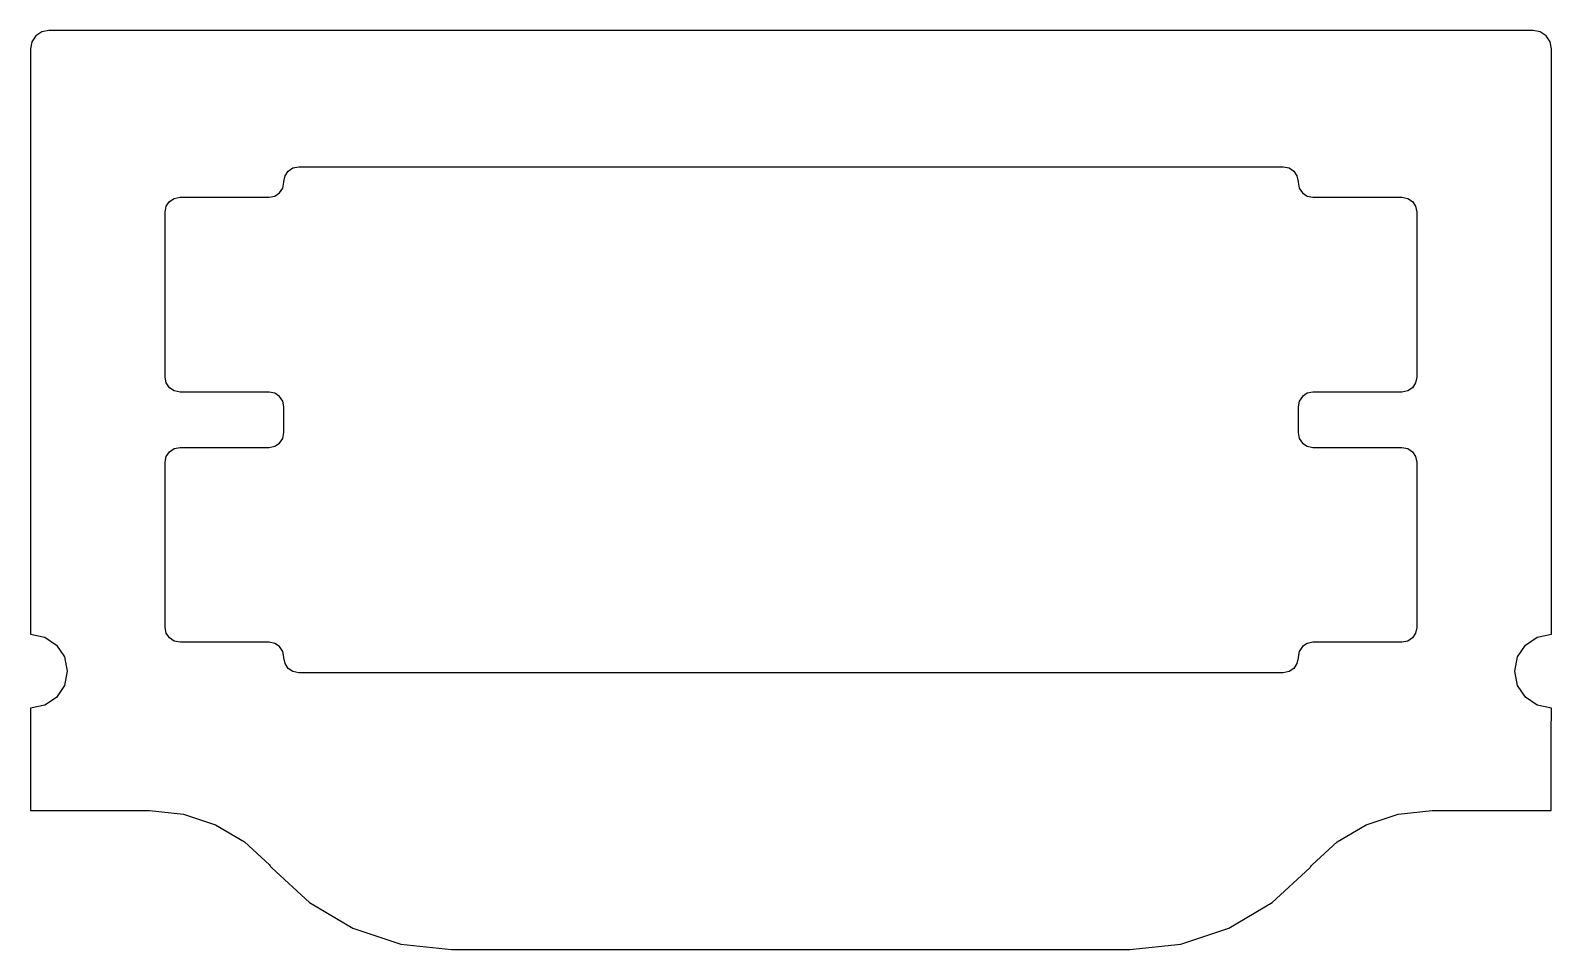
# Model space of a CAD drawing. Extents: x 55.2 to 137.2, y 212.6 to 262.1.
import ezdxf

# ---------------------------------------------------------------- set-up
doc = ezdxf.new("R2010")
doc.units = 0
doc.layers.add('Layer_1', color=7, linetype='CONTINUOUS')

msp = doc.modelspace()

# ---------------------------------------------------------------- linework, layer by layer
at = {"layer": 'Layer_1', "color": 5}
msp.add_lwpolyline([(56.221556, 262.098976), (55.832759, 262.020546), (55.515245, 261.806635), (55.301161, 261.489296), (55.222661, 261.100583), (55.222661, 253.215792), (55.222661, 245.331), (55.222661, 237.446209), (55.222661, 229.561418), (55.996566, 229.403248), (56.628227, 228.97586), (57.053972, 228.343091), (57.210131, 227.568778), (57.054122, 226.794298), (56.62841, 226.16136), (55.996692, 225.733841), (55.222661, 225.575618), (55.222661, 224.198958), (55.222661, 222.822298), (55.222661, 221.445638), (55.222661, 220.068978), (56.829283, 220.068728), (58.435906, 220.068478), (60.042529, 220.068228), (61.649151, 220.067978), (63.474194, 219.870924), (65.196459, 219.298475), (66.759179, 218.376456), (68.105591, 217.130688), (68.138541, 217.092578), (68.171491, 217.054468), (68.204441, 217.016358), (68.237391, 216.978248), (70.258231, 215.109295), (72.60261, 213.725992), (75.185674, 212.867207), (77.922571, 212.571808), (87.064132, 212.571808), (96.205693, 212.571808), (105.347255, 212.571808), (114.488815, 212.571808), (117.226385, 212.86627), (119.810095, 213.724178), (122.154855, 215.106995), (124.175585, 216.976188), (124.209085, 217.015078), (124.242585, 217.053968), (124.276085, 217.092858), (124.309585, 217.131748), (125.658765, 218.377697), (127.222765, 219.299525), (128.945065, 219.871528), (130.769155, 220.067998), (132.376035, 220.068248), (133.982915, 220.068498), (135.589795, 220.068748), (137.196675, 220.068998), (137.197425, 221.445915), (137.198175, 222.822833), (137.198925, 224.19975), (137.199675, 225.576668), (136.430195, 225.738616), (135.802945, 226.16675), (135.380555, 226.797876), (135.225625, 227.568798), (135.380655, 228.339967), (135.803315, 228.971205), (136.430895, 229.399272), (137.200705, 229.560928), (137.203705, 237.445847), (137.206705, 245.330765), (137.209705, 253.215684), (137.212705, 261.100603), (137.134205, 261.489316), (136.920125, 261.806655), (136.602615, 262.020566), (136.213815, 262.098996), (116.21477, 262.098996), (96.217033, 262.098996), (76.219294, 262.098996)], close=True, dxfattribs=at)
at = {"layer": 'Layer_1', "color": 7}
msp.add_lwpolyline([(96.217276, 227.491421), (89.584276, 227.491421), (82.951276, 227.491421), (76.318276, 227.491421), (69.685276, 227.491421), (69.373879, 227.554291), (69.11959, 227.725737), (68.948144, 227.980026), (68.885274, 228.291423), (68.885274, 228.301123), (68.885274, 228.310823), (68.885274, 228.320623), (68.885274, 228.330323), (68.822404, 228.641724), (68.650956, 228.896013), (68.396666, 229.067457), (68.085273, 229.130327), (66.885271, 229.130327), (65.685268, 229.130327), (64.485266, 229.130327), (63.285263, 229.130327), (62.973872, 229.193197), (62.719586, 229.364647), (62.54814, 229.618939), (62.48527, 229.930338), (62.48527, 232.155338), (62.48527, 234.380338), (62.48527, 236.605338), (62.48527, 238.830338), (62.54814, 239.141735), (62.719584, 239.396024), (62.973871, 239.56747), (63.285262, 239.63034), (64.485265, 239.63034), (65.685267, 239.63034), (66.88527, 239.63034), (68.085272, 239.63034), (68.396665, 239.69321), (68.650955, 239.864656), (68.822403, 240.118945), (68.885273, 240.430342), (68.885273, 240.430342), (68.885273, 240.430342), (68.885273, 240.430342), (68.885273, 240.430342), (68.885273, 240.776341), (68.885273, 241.12234), (68.885273, 241.468339), (68.885273, 241.814338), (68.885273, 241.814338), (68.885273, 241.814338), (68.885273, 241.814338), (68.885273, 241.814338), (68.822403, 242.125735), (68.650955, 242.380024), (68.396665, 242.55147), (68.085272, 242.61434), (66.88527, 242.61434), (65.685267, 242.61434), (64.485265, 242.61434), (63.285262, 242.61434), (62.973871, 242.67721), (62.719585, 242.848656), (62.54814, 243.102945), (62.48527, 243.414342), (62.48527, 245.639342), (62.48527, 247.864341), (62.48527, 250.089341), (62.48527, 252.314341), (62.54814, 252.625738), (62.719584, 252.880027), (62.973871, 253.051473), (63.285262, 253.114343), (64.485265, 253.114343), (65.685267, 253.114343), (66.88527, 253.114343), (68.085272, 253.114343), (68.396665, 253.177213), (68.650955, 253.348659), (68.822403, 253.602948), (68.885273, 253.914345), (68.885273, 253.924145), (68.885273, 253.933845), (68.885273, 253.943645), (68.885273, 253.953345), (68.948143, 254.264742), (69.119589, 254.519031), (69.373878, 254.690477), (69.685275, 254.753347), (76.318275, 254.753347), (82.951275, 254.753347), (89.584275, 254.753347), (96.217275, 254.753347), (102.850279, 254.753347), (109.483289, 254.753347), (116.116289, 254.753347), (122.749299, 254.753347), (123.060689, 254.690477), (123.314969, 254.519031), (123.486419, 254.264742), (123.549319, 253.953345), (123.549319, 253.943645), (123.549329, 253.933845), (123.549329, 253.924145), (123.549329, 253.914345), (123.612229, 253.602948), (123.783669, 253.348659), (124.037959, 253.177213), (124.349359, 253.114343), (125.549359, 253.114343), (126.749359, 253.114343), (127.949359, 253.114343), (129.149359, 253.114343), (129.460749, 253.051473), (129.715039, 252.880027), (129.886479, 252.625738), (129.949379, 252.314341), (129.949379, 250.089341), (129.949379, 247.864341), (129.949379, 245.639341), (129.949379, 243.414341), (129.886479, 243.102944), (129.715039, 242.848655), (129.460749, 242.677209), (129.149359, 242.614339), (127.949359, 242.614339), (126.749359, 242.614339), (125.549359, 242.614339), (124.349359, 242.614339), (124.037959, 242.551469), (123.783669, 242.380023), (123.612229, 242.125734), (123.549329, 241.814337), (123.549329, 241.814337), (123.549329, 241.814337), (123.549329, 241.814337), (123.549329, 241.814337), (123.549329, 241.468336), (123.549329, 241.122334), (123.549329, 240.776333), (123.549329, 240.430332), (123.549329, 240.430332), (123.549329, 240.430332), (123.549329, 240.430332), (123.549329, 240.430332), (123.612229, 240.118935), (123.783669, 239.864646), (124.037959, 239.6932), (124.349359, 239.63033), (125.549359, 239.63033), (126.749359, 239.63033), (127.949359, 239.63033), (129.149359, 239.63033), (129.460749, 239.56746), (129.715039, 239.396014), (129.886479, 239.141725), (129.949379, 238.830328), (129.949379, 236.60533), (129.949379, 234.380333), (129.949379, 232.155335), (129.949379, 229.930338), (129.886479, 229.618939), (129.715039, 229.364647), (129.460749, 229.193197), (129.149359, 229.130327), (127.949359, 229.130327), (126.749359, 229.130327), (125.549359, 229.130327), (124.349359, 229.130327), (124.037959, 229.067457), (123.783669, 228.896011), (123.612229, 228.641722), (123.549329, 228.330325), (123.549329, 228.320625), (123.549329, 228.310825), (123.549319, 228.301125), (123.549319, 228.291425), (123.486419, 227.980028), (123.314969, 227.725739), (123.060689, 227.554293), (122.749299, 227.491423), (116.116289, 227.491423), (109.483289, 227.491423), (102.850279, 227.491423)], close=True, dxfattribs=at)

doc.saveas('drawing.dxf')
